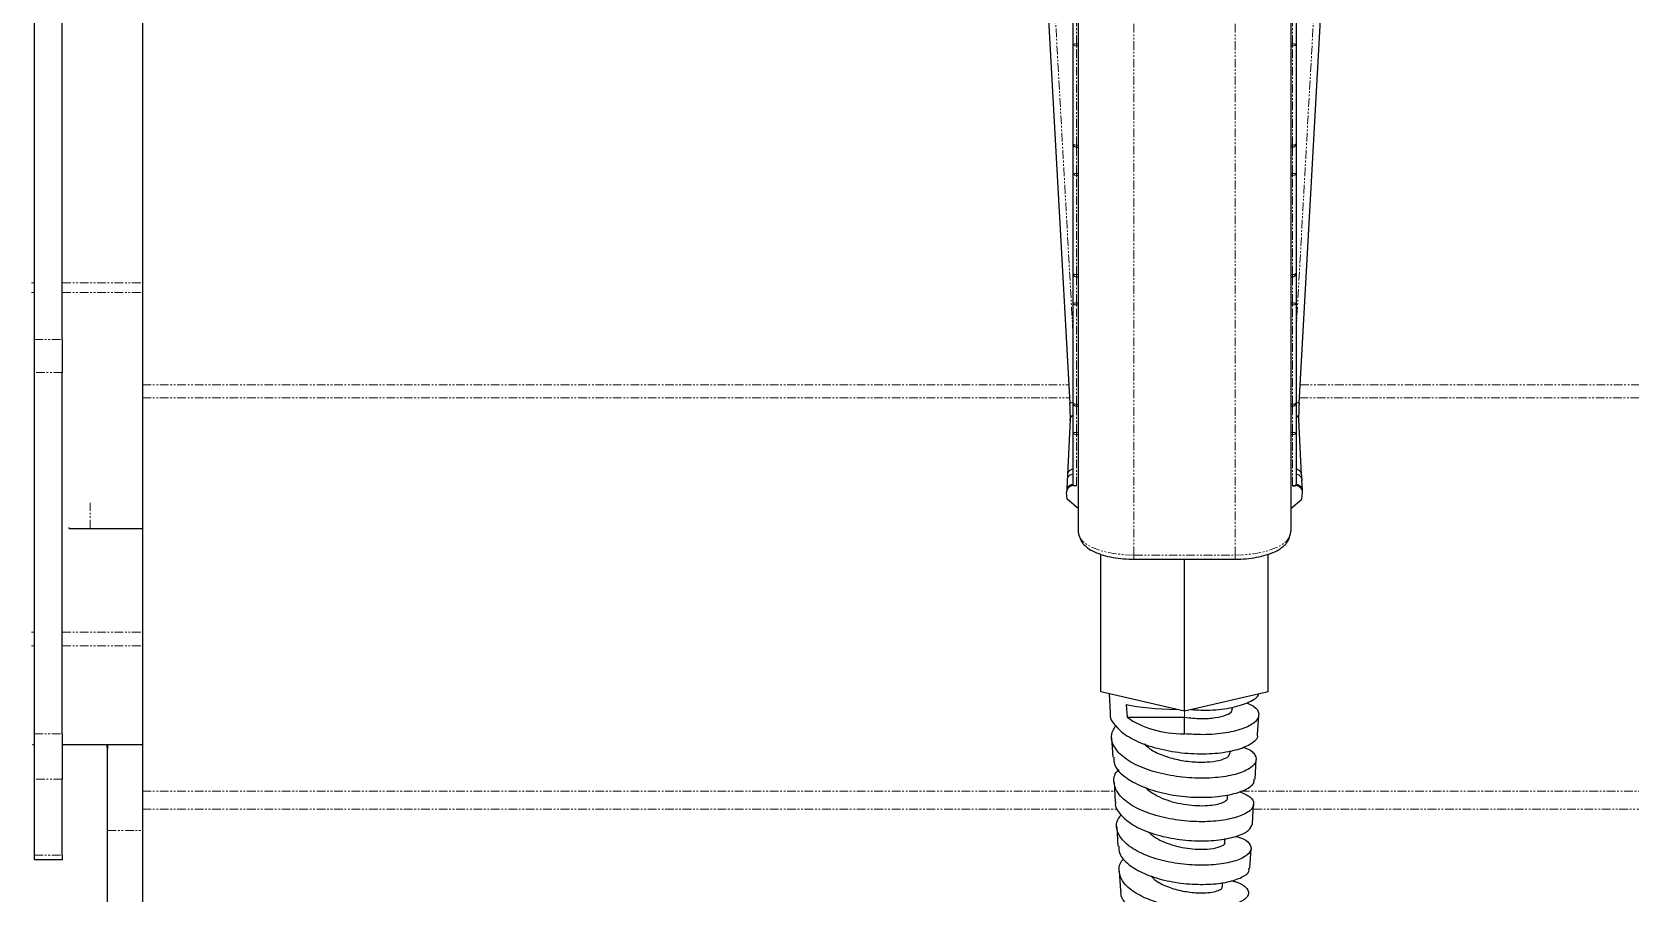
# Model space of a CAD drawing. Header units: millimetres. Extents: x -18594 to 273470, y -238787 to 48452.
# Drawn here: x 162365.6 to 162594.9, y -28931.9 to -28808.3 of the extents above; entities that cross this region are included whole.
import ezdxf

# ---------------------------------------------------------------- set-up
doc = ezdxf.new("R2010")
doc.units = ezdxf.units.MM
doc.linetypes.add('Xref AGV layout$0$PHANTOM', pattern=[2.5, 1.25, -0.25, 0.25, -0.25, 0.25, -0.25])
doc.layers.add('AM_BOR', color=4, linetype='Continuous', lineweight=25)

# ---------------------------------------------------------------- blocks, each defined once
blk = doc.blocks.new('Xref AGV layout$0$A$C6D3E55E3')
at = {"color": 8, "linetype": 'Xref AGV layout$0$PHANTOM', "lineweight": 18}
for p, q in [((3392.36, 952.4), (3392.36, 1448.82)), ((3394.94, 954.2), (3394.94, 1448.82)), ((3334.04, 960.91), (3334.04, 1032.6)), ((3335.93, 960.81), (3335.93, 1033.83)), ((3326.57, 960.32), (3281.51, 962.83)), ((3285.11, 959.82), (3266.23, 959.82)), ((3285.11, 959.57), (3285.11, 959.82)), ((3285.11, 959.82), (3285.38, 959.82)), ((3285.38, 959.82), (3285.38, 959.57)), ((3299.63, 959.82), (3285.38, 959.82)), ((3299.63, 959.57), (3299.63, 959.82)), ((3299.92, 959.82), (3299.63, 959.82)), ((3303.71, 959.82), (3299.92, 959.82)), ((3303.71, 959.57), (3303.71, 959.82)), ((3303.98, 959.82), (3303.71, 959.82)), ((3303.98, 959.82), (3303.98, 959.57)), ((3318.22, 959.82), (3303.98, 959.82)), ((3318.22, 959.57), (3318.22, 959.82)), ((3318.22, 959.82), (3318.52, 959.82)), ((3322.3, 959.82), (3318.52, 959.82)), ((3322.3, 959.57), (3322.3, 959.82)), ((3322.57, 959.82), (3322.3, 959.82)), ((3322.57, 959.82), (3322.57, 959.57)), ((3336.82, 959.82), (3322.57, 959.82)), ((3336.82, 959.57), (3336.82, 959.82)), ((3336.82, 959.82), (3337.11, 959.82)), ((3340.9, 959.82), (3337.11, 959.82)), ((3340.9, 959.57), (3340.9, 959.82)), ((3341.17, 959.82), (3340.9, 959.82)), ((3341.17, 959.82), (3341.17, 959.57)), ((3348.52, 959.82), (3341.17, 959.82)), ((3348.52, 960.24), (3348.43, 960.24)), ((3358.48, 951.57), (3265.13, 951.57)), ((3358.48, 937.07), (3358.48, 951.57)), ((3358.48, 951.57), (3359.07, 951.57)), ((3381.77, 944.32), (3380.91, 944.32)), ((3358.48, 937.07), (3265.13, 937.07)), ((3358.48, 937.07), (3359.07, 937.07)), ((3392.36, 794.82), (3392.36, 934.3)), ((3394.94, 794.82), (3394.94, 934.81)), ((3285.11, 928.82), (3266.23, 928.82)), ((3285.11, 929.07), (3285.11, 928.82)), ((3285.11, 928.82), (3285.38, 928.82)), ((3285.38, 928.82), (3285.38, 929.07)), ((3299.63, 928.82), (3285.38, 928.82)), ((3299.63, 929.07), (3299.63, 928.82)), ((3299.92, 928.82), (3299.63, 928.82)), ((3303.71, 928.82), (3299.92, 928.82)), ((3303.71, 929.07), (3303.71, 928.82)), ((3303.98, 928.82), (3303.71, 928.82)), ((3303.98, 928.82), (3303.98, 929.07)), ((3318.22, 928.82), (3303.98, 928.82)), ((3318.22, 929.07), (3318.22, 928.82)), ((3318.22, 928.82), (3318.52, 928.82)), ((3322.3, 928.82), (3318.52, 928.82)), ((3322.3, 929.07), (3322.3, 928.82)), ((3322.57, 928.82), (3322.3, 928.82)), ((3322.57, 928.82), (3322.57, 929.07)), ((3336.82, 928.82), (3322.57, 928.82)), ((3336.82, 929.07), (3336.82, 928.82)), ((3336.82, 928.82), (3337.11, 928.82)), ((3340.9, 928.82), (3337.11, 928.82)), ((3340.9, 929.07), (3340.9, 928.82)), ((3341.17, 928.82), (3340.9, 928.82)), ((3341.17, 928.82), (3341.17, 929.07)), ((3348.52, 928.82), (3341.17, 928.82)), ((3326.57, 928.32), (3281.51, 925.81)), ((3334.04, 794.82), (3334.04, 927.73)), ((3335.93, 794.82), (3335.93, 927.84)), ((3348.52, 928.4), (3348.43, 928.41)), ((3319.38, 783.32), (3319.38, 794.82)), ((3320.8, 783.32), (3320.8, 794.82)), ((3369.56, 783.32), (3369.56, 794.82)), ((3371.5, 783.32), (3371.5, 794.82)), ((3398.01, 789.82), (3398.01, 794.82)), ((3354.65, 787.32), (3350.96, 787.32)), ((3327.54, 779.32), (3327.54, 783.32)), ((3332.26, 783.32), (3332.26, 779.32)), ((3384.16, 779.32), (3384.16, 783.32)), ((3390.63, 783.32), (3390.63, 779.32)), ((3401.54, 779.32), (3401.54, 783.32)), ((3319.38, 778.91), (3319.38, 779.32)), ((3320.8, 778.91), (3320.8, 779.32)), ((3369.56, 778.91), (3369.56, 779.32)), ((3371.5, 778.91), (3371.5, 779.32))]:
    blk.add_line(p, q, dxfattribs=at)
at = {"color": 7, "linetype": 'Continuous', "lineweight": 25}
for p, q in [((3336.68, 960.77), (3281.65, 963.83)), ((3336.69, 960.76), (3336.68, 960.77)), ((3346.98, 961.12), (3339.04, 960.71)), ((3346.98, 961.12), (3347.09, 961.11)), ((3347.09, 961.11), (3347.81, 961.15)), ((3349.17, 961.23), (3347.7, 961.15)), ((3349.39, 961.24), (3349.29, 961.23)), ((3350.44, 961.16), (3349.5, 961.24)), ((3351.81, 959.57), (3350.44, 961.16)), ((3260.35, 959.57), (3355, 959.57)), ((3266.3, 960.32), (3285.18, 960.32)), ((3285.18, 960.32), (3299.43, 960.32)), ((3299.43, 960.32), (3303.78, 960.32)), ((3299.92, 959.57), (3299.92, 959.82)), ((3303.78, 960.32), (3318.02, 960.32)), ((3318.02, 960.32), (3322.37, 960.32)), ((3318.52, 959.57), (3318.52, 959.82)), ((3322.37, 960.32), (3336.61, 960.32)), ((3336.61, 960.32), (3340.96, 960.32)), ((3337.11, 959.57), (3337.11, 959.82)), ((3340.96, 960.32), (3348.31, 960.32)), ((3348.52, 959.82), (3348.52, 960.24)), ((3378.09, 956.32), (3358.36, 956.32)), ((3378.09, 956.32), (3380.91, 944.32)), ((3384.26, 954.81), (3381.46, 954.97)), ((3390.66, 954.44), (3387.85, 954.6)), ((3397.04, 954.08), (3394.23, 954.24)), ((3403.44, 953.71), (3400.63, 953.87)), ((3359.07, 937.07), (3359.07, 951.57)), ((3380.54, 951.23), (3380.32, 951.23)), ((3386.93, 950.86), (3386.57, 950.86)), ((3393.32, 950.5), (3392.91, 950.5)), ((3399.72, 950.13), (3399.18, 950.13)), ((3406.11, 949.76), (3405.49, 949.76)), ((3380.91, 944.32), (3359.07, 944.32)), ((3380.91, 944.32), (3378.09, 932.32)), ((3384.15, 944.32), (3381.77, 944.32)), ((3381.77, 936.11), (3381.77, 944.32)), ((3379.95, 935.97), (3381.77, 936.11)), ((3378.37, 933.5), (3381.12, 933.65)), ((3384.7, 933.86), (3387.51, 934.02)), ((3391.09, 934.23), (3393.9, 934.39)), ((3397.48, 934.59), (3400.29, 934.76)), ((3403.87, 934.96), (3406.68, 935.12)), ((3378.09, 932.32), (3358.36, 932.32)), ((3260.35, 929.07), (3355, 929.07)), ((3299.92, 928.82), (3299.92, 929.07)), ((3318.52, 928.82), (3318.52, 929.07)), ((3337.11, 928.82), (3337.11, 929.07)), ((3348.52, 928.82), (3348.52, 928.4)), ((3351.81, 929.07), (3350.44, 927.48)), ((3266.3, 928.32), (3285.18, 928.32)), ((3281.65, 924.81), (3336.68, 927.88)), ((3285.18, 928.32), (3299.43, 928.32)), ((3299.43, 928.32), (3303.78, 928.32)), ((3303.78, 928.32), (3318.02, 928.32)), ((3318.02, 928.32), (3322.37, 928.32)), ((3322.37, 928.32), (3336.61, 928.32)), ((3336.61, 928.32), (3340.96, 928.32)), ((3336.69, 927.88), (3336.68, 927.88)), ((3339.04, 927.94), (3346.98, 927.53)), ((3340.96, 928.32), (3348.31, 928.32)), ((3346.98, 927.53), (3347.09, 927.53)), ((3347.09, 927.53), (3347.81, 927.49)), ((3347.7, 927.49), (3349.17, 927.42)), ((3349.17, 927.42), (3349.28, 927.42)), ((3349.29, 927.41), (3349.39, 927.4)), ((3350.44, 927.48), (3349.5, 927.41)), ((3145.58, 794.82), (3334.04, 794.82)), ((3334.04, 794.82), (3335.93, 794.82)), ((3335.93, 794.82), (3392.36, 794.82)), ((3354.65, 787.32), (3354.65, 794.82)), ((3385.69, 783.32), (3385.69, 794.82)), ((3392.36, 794.82), (3394.94, 794.82)), ((3394.94, 794.82), (3410.09, 794.82)), ((3385.69, 789.81), (3385.92, 789.82)), ((3385.92, 789.82), (3386.35, 789.82)), ((3412.26, 789.82), (3386.35, 789.82)), ((3354.65, 784.32), (3354.65, 787.32)), ((3354.65, 784.32), (3354.53, 784.32)), ((3327.54, 783.32), (3173.8, 783.32)), ((3327.54, 783.32), (3332.26, 783.32)), ((3384.16, 783.32), (3332.26, 783.32)), ((3384.16, 783.32), (3390.63, 783.32)), ((3401.54, 783.32), (3390.63, 783.32)), ((3401.54, 783.32), (3402.22, 783.32)), ((3402.22, 783.32), (3402.22, 779.32)), ((3327.54, 779.32), (3173.8, 779.32)), ((3332.26, 779.32), (3327.54, 779.32)), ((3384.16, 779.32), (3332.26, 779.32)), ((3390.63, 779.32), (3384.16, 779.32)), ((3385.69, 779.03), (3385.69, 779.32)), ((3401.54, 779.32), (3390.63, 779.32)), ((3402.22, 779.32), (3401.54, 779.32))]:
    blk.add_line(p, q, dxfattribs=at)
at = {"color": 8, "linetype": 'Xref AGV layout$0$PHANTOM', "lineweight": 18, "flags": 128}
for points in [[(3285.18, 960.32), (3285.22, 960.31), (3285.26, 960.28), (3285.29, 960.24), (3285.32, 960.18), (3285.35, 960.1), (3285.37, 960.01), (3285.38, 959.92), (3285.38, 959.82)], [(3299.43, 960.32), (3299.46, 960.31), (3299.5, 960.28), (3299.54, 960.24), (3299.57, 960.18), (3299.59, 960.1), (3299.61, 960.01), (3299.62, 959.92), (3299.63, 959.82)], [(3303.98, 959.82), (3303.98, 959.92), (3303.96, 960.01), (3303.94, 960.1), (3303.92, 960.18), (3303.89, 960.24), (3303.85, 960.28), (3303.82, 960.31), (3303.78, 960.32)], [(3318.22, 959.82), (3318.22, 959.92), (3318.21, 960.01), (3318.19, 960.1), (3318.16, 960.18), (3318.13, 960.24), (3318.1, 960.28), (3318.06, 960.31), (3318.02, 960.32)], [(3322.57, 959.82), (3322.57, 959.92), (3322.56, 960.01), (3322.54, 960.1), (3322.51, 960.18), (3322.48, 960.24), (3322.45, 960.28), (3322.41, 960.31), (3322.37, 960.32)], [(3336.82, 959.82), (3336.81, 959.92), (3336.8, 960.01), (3336.78, 960.1), (3336.76, 960.18), (3336.73, 960.24), (3336.69, 960.28), (3336.65, 960.31), (3336.61, 960.32)], [(3341.17, 959.82), (3341.16, 959.92), (3341.15, 960.01), (3341.13, 960.1), (3341.11, 960.18), (3341.08, 960.24), (3341.04, 960.28), (3341, 960.31), (3340.96, 960.32)], [(3358.48, 951.57), (3358.44, 952.9), (3358.3, 954.2), (3358.08, 955.42), (3357.78, 956.53), (3357.41, 957.51), (3356.98, 958.32), (3356.5, 958.94), (3355.98, 959.35)], [(3358.48, 937.07), (3358.44, 935.74), (3358.3, 934.45), (3358.08, 933.23), (3357.78, 932.11), (3357.41, 931.14), (3356.98, 930.33), (3356.5, 929.71), (3355.98, 929.29)], [(3285.18, 928.32), (3285.22, 928.33), (3285.26, 928.36), (3285.29, 928.41), (3285.32, 928.47), (3285.35, 928.54), (3285.37, 928.63), (3285.38, 928.72), (3285.38, 928.82)], [(3299.43, 928.32), (3299.46, 928.33), (3299.5, 928.36), (3299.54, 928.41), (3299.57, 928.47), (3299.59, 928.54), (3299.61, 928.63), (3299.62, 928.72), (3299.63, 928.82)], [(3303.98, 928.82), (3303.98, 928.72), (3303.96, 928.63), (3303.94, 928.54), (3303.92, 928.47), (3303.89, 928.41), (3303.85, 928.36), (3303.82, 928.33), (3303.78, 928.32)], [(3318.22, 928.82), (3318.22, 928.72), (3318.21, 928.63), (3318.19, 928.54), (3318.16, 928.47), (3318.13, 928.41), (3318.1, 928.36), (3318.06, 928.33), (3318.02, 928.32)], [(3322.57, 928.82), (3322.57, 928.72), (3322.56, 928.63), (3322.54, 928.54), (3322.51, 928.47), (3322.48, 928.41), (3322.45, 928.36), (3322.41, 928.33), (3322.37, 928.32)], [(3336.82, 928.82), (3336.81, 928.72), (3336.8, 928.63), (3336.78, 928.54), (3336.76, 928.47), (3336.73, 928.41), (3336.69, 928.36), (3336.65, 928.33), (3336.61, 928.32)], [(3341.17, 928.82), (3341.16, 928.72), (3341.15, 928.63), (3341.13, 928.54), (3341.11, 928.47), (3341.08, 928.41), (3341.04, 928.36), (3341, 928.33), (3340.96, 928.32)]]:
    blk.add_lwpolyline(points, dxfattribs=at)
at = {"color": 7, "linetype": 'Continuous', "lineweight": 25, "flags": 128}
blk.add_lwpolyline([(3386.35, 789.82), (3385.97, 789.78), (3385.69, 789.71)], dxfattribs=at)
at = {"color": 8, "linetype": 'Xref AGV layout$0$PHANTOM', "lineweight": 18}
for centre, radius, start, end in [((3337.72, 960.29), 1.14, 155.6405, 178.5961), ((3339.1, 959.82), 0.884, 93.6378, 145.6393), ((3347.05, 960.19), 0.923, 94.3598, 172.0596), ((3347.78, 960.22), 0.932, 94.7487, 174.0068), ((3349.26, 960.29), 0.941, 94.7097, 178.1433), ((3349.38, 960.29), 0.951, 95.3044, 183.1134), ((3286.1, 959.95), 0.997, 157.7889, 187.0818), ((3304.7, 959.94), 1, 157.8098, 187.034), ((3323.29, 959.94), 0.997, 157.7765, 187.0673), ((3341.89, 959.95), 0.997, 157.7889, 187.0818), ((3286.1, 928.7), 0.997, 172.9193, 202.21), ((3304.7, 928.7), 1, 172.9671, 202.1891), ((3323.29, 928.7), 0.998, 172.9338, 202.2224), ((3341.89, 928.7), 0.997, 172.9193, 202.21), ((3337.73, 928.35), 1.14, 181.4093, 204.3549), ((3339.1, 928.82), 0.884, 214.357, 266.3677), ((3347.05, 928.45), 0.923, 187.9441, 265.6365), ((3347.78, 928.42), 0.932, 185.9932, 265.2513), ((3349.26, 928.35), 0.941, 181.8635, 265.0123), ((3349.38, 928.36), 0.951, 176.8854, 264.6977)]:
    blk.add_arc(centre, radius, start, end, dxfattribs=at)
at = {"color": 7, "linetype": 'Continuous', "lineweight": 25}
for centre, radius, start, end in [((3299.43, 959.82), 0.5, 0, 90), ((3318.02, 959.82), 0.5, 0, 90), ((3336.61, 959.82), 0.5, 0, 90), ((3348.29, 960.18), 0.147, 23.8776, 82.0202), ((3347.66, 959.85), 0.854, 357.8198, 26.5078), ((3299.43, 928.82), 0.5, 270, 0), ((3318.02, 928.82), 0.5, 270, 0), ((3336.61, 928.82), 0.5, 270, 0), ((3347.66, 928.79), 0.854, 333.494, 2.1784), ((3348.29, 928.47), 0.147, 277.986, 336.1162)]:
    blk.add_arc(centre, radius, start, end, dxfattribs=at)
for centre, major_axis, ratio, start_param, end_param in [((3336.41, 960.93), (3, -0.18), 0.049697, 4.807451, 5.866945), ((3349.43, 960.24), (0, 1), 0.913195, 6.207959, 7.853982), ((3361.93, 951.57), (-7.5, 7.81), 0.232133, 5.830133, 6.063746), ((3378.72, 944.32), (0, 10.8), 0.178736, 3.829248, 4.605944), ((3377.23, 944.32), (0, 10.88), 0.635474, 3.857432, 4.712389), ((3361.93, 937.07), (7.5, 7.81), 0.232133, 3.361032, 3.594645), ((3336.41, 927.71), (3, 0.18), 0.049697, 0.41624, 1.475735), ((3349.43, 928.4), (0, 1), 0.913195, 1.570796, 3.216819)]:
    blk.add_ellipse(centre, major_axis=major_axis, ratio=ratio, start_param=start_param, end_param=end_param, dxfattribs=at)
for points, knots in [([(3349.29, 961.23), (3349.26, 961.23), (3349.23, 961.23), (3349.18, 961.23), (3349.18, 961.23)], [0, 0, 0, 0, 0.890362, 1, 1, 1, 1]), ([(3355.98, 959.35), (3356.19, 959.27), (3356.47, 959.15), (3356.85, 958.89), (3357, 958.77), (3357.06, 958.7), (3357.09, 958.68)], [0, 0, 0, 0, 0.6275289, 0.82858, 0.9316042, 1, 1, 1, 1]), ([(3359.07, 951.57), (3359.07, 951.85), (3359.06, 952.64), (3358.94, 953.94), (3358.67, 955.4), (3358.27, 956.72), (3357.76, 957.85), (3357.3, 958.4), (3357.08, 958.67)], [0, 0, 0, 0, 0.094319, 0.273847, 0.45436, 0.636715, 0.822472, 1, 1, 1, 1]), ([(3380.67, 945.33), (3380.72, 946.22), (3380.81, 948.34), (3380.4, 951.32), (3379.6, 953.69), (3378.86, 954.92), (3378.44, 954.95), (3378.41, 954.96)], [0, 0, 0, 0, 0.190372, 0.453197, 0.715554, 0.977444, 1, 1, 1, 1]), ([(3379.68, 953.2), (3379.85, 953.57), (3380.3, 954.63), (3381.28, 955.14), (3382.4, 954.69), (3383.39, 953.01), (3384.07, 950.36), (3384.34, 947.29), (3384.2, 945.21), (3384.15, 944.32)], [0, 0, 0, 0, 0.088665, 0.246987, 0.405596, 0.564493, 0.723678, 0.883152, 1, 1, 1, 1]), ([(3381.12, 933.69), (3381.15, 933.68), (3381.79, 933.52), (3383.04, 934.34), (3384.65, 936.18), (3385.92, 939.08), (3386.75, 942.52), (3387.08, 946.18), (3386.93, 949.59), (3386.33, 952.43), (3385.42, 954.19), (3384.66, 954.97), (3384.28, 954.79), (3384.26, 954.78)], [0, 0, 0, 0, 0.006736, 0.117369, 0.227803, 0.338037, 0.448069, 0.557899, 0.667529, 0.776959, 0.886186, 0.995212, 1, 1, 1, 1]), ([(3386.05, 952.71), (3386.11, 952.88), (3386.4, 953.83), (3387.2, 954.57), (3388.27, 954.7), (3389.3, 953.56), (3390.1, 951.39), (3390.54, 948.4), (3390.53, 944.94), (3390.03, 941.39), (3389.06, 938.17), (3387.69, 935.62), (3386.03, 934.1), (3384.39, 933.63), (3383.4, 934.2), (3382.99, 934.44)], [0, 0, 0, 0, 0.019162, 0.102055, 0.185105, 0.26831, 0.351672, 0.435192, 0.518866, 0.602697, 0.686684, 0.770829, 0.85513, 0.939585, 1, 1, 1, 1]), ([(3387.5, 934.17), (3387.84, 934.17), (3388.78, 934.17), (3390.21, 935.48), (3391.63, 937.81), (3392.66, 940.93), (3393.23, 944.41), (3393.31, 947.87), (3392.94, 950.92), (3392.2, 953.15), (3391.37, 954.35), (3390.84, 954.31), (3390.65, 954.3)], [0, 0, 0, 0, 0.06395, 0.174541, 0.284921, 0.395095, 0.505061, 0.61482, 0.724368, 0.833711, 0.942843, 1, 1, 1, 1]), ([(3392.42, 952.2), (3392.66, 952.76), (3393.17, 953.92), (3394.18, 954.42), (3395.2, 953.86), (3396.07, 952.2), (3396.65, 949.64), (3396.83, 946.46), (3396.56, 943.02), (3395.81, 939.72), (3394.64, 936.94), (3393.13, 934.96), (3391.43, 934.13), (3390.08, 934.14), (3389.41, 934.75), (3389.27, 934.88)], [0, 0, 0, 0, 0.073328, 0.154797, 0.236427, 0.318215, 0.400162, 0.482269, 0.564534, 0.646958, 0.729541, 0.812283, 0.895183, 0.978245, 1, 1, 1, 1]), ([(3393.9, 934.44), (3393.96, 934.43), (3394.58, 934.28), (3395.78, 935.08), (3397.29, 936.84), (3398.49, 939.57), (3399.26, 942.8), (3399.58, 946.2), (3399.43, 949.37), (3398.88, 951.93), (3398.04, 953.69), (3397.38, 953.95), (3397.04, 954.07)], [0, 0, 0, 0, 0.011226, 0.122014, 0.232588, 0.342946, 0.453088, 0.563015, 0.672725, 0.782222, 0.891502, 1, 1, 1, 1]), ([(3398.86, 951.66), (3398.98, 952.04), (3399.31, 953.13), (3400.12, 953.91), (3401.1, 953.9), (3402.02, 952.76), (3402.71, 950.66), (3403.06, 947.83), (3402.98, 944.59), (3402.46, 941.3), (3401.49, 938.35), (3400.16, 936.05), (3398.58, 934.73), (3397.04, 934.39), (3396.13, 934.97), (3395.76, 935.2)], [0, 0, 0, 0, 0.043437, 0.124454, 0.205635, 0.28698, 0.368487, 0.450161, 0.531997, 0.613998, 0.696164, 0.778493, 0.860985, 0.943641, 1, 1, 1, 1]), ([(3400.28, 934.88), (3400.64, 934.9), (3401.55, 934.93), (3402.93, 936.22), (3404.25, 938.44), (3405.21, 941.37), (3405.73, 944.62), (3405.8, 947.82), (3405.46, 950.62), (3404.78, 952.62), (3404.04, 953.66), (3403.58, 953.6), (3403.43, 953.57)], [0, 0, 0, 0, 0.0706432, 0.1813934, 0.2919206, 0.4022216, 0.5123005, 0.6221549, 0.7317859, 0.8411926, 0.9503777, 1, 1, 1, 1]), ([(3405.23, 951.02), (3405.27, 951.22), (3405.47, 952.2), (3406.12, 953.18), (3407.03, 953.69), (3407.95, 953.07), (3408.72, 951.47), (3409.21, 949.03), (3409.32, 946.06), (3409, 942.87), (3408.25, 939.83), (3407.11, 937.3), (3405.66, 935.53), (3404.06, 934.85), (3402.79, 934.92), (3402.17, 935.52), (3402.05, 935.64)], [0, 0, 0, 0, 0.020708, 0.09974, 0.178941, 0.258305, 0.337837, 0.417534, 0.497398, 0.577428, 0.657624, 0.737987, 0.818518, 0.899213, 0.980075, 1, 1, 1, 1]), ([(3406.68, 935.2), (3406.78, 935.18), (3407.41, 935.06), (3408.57, 935.86), (3409.98, 937.58), (3411.08, 940.16), (3411.79, 943.18), (3412.07, 946.32), (3411.93, 949.23), (3411.42, 951.53), (3410.67, 953.05), (3410.09, 953.22), (3409.82, 953.3)], [0, 0, 0, 0, 0.020073, 0.131036, 0.241768, 0.352267, 0.462535, 0.572569, 0.682371, 0.791941, 0.901275, 1, 1, 1, 1]), ([(3381.77, 944.32), (3381.85, 945.12), (3382.02, 946.72), (3381.85, 948.83), (3381.45, 950.37), (3380.97, 951.19), (3380.65, 951.14), (3380.54, 951.13)], [0, 0, 0, 0, 0.221272, 0.441923, 0.661958, 0.881381, 1, 1, 1, 1]), ([(3385.57, 938.56), (3385.87, 938.87), (3386.55, 939.6), (3387.36, 941.43), (3387.96, 943.65), (3388.23, 945.96), (3388.19, 948.06), (3387.89, 949.7), (3387.43, 950.71), (3387.09, 950.78), (3386.93, 950.81)], [0, 0, 0, 0, 0.104011, 0.236418, 0.368438, 0.500071, 0.631315, 0.762176, 0.892641, 1, 1, 1, 1]), ([(3391.84, 938.77), (3391.86, 938.79), (3392.18, 939.01), (3392.71, 939.78), (3393.38, 941.04), (3393.91, 942.55), (3394.26, 944.17), (3394.45, 945.78), (3394.47, 947.3), (3394.35, 948.6), (3394.1, 949.63), (3393.77, 950.27), (3393.49, 950.54), (3393.34, 950.48), (3393.32, 950.47)], [0, 0, 0, 0, 0.007198, 0.106015, 0.204609, 0.30297, 0.401104, 0.499008, 0.596685, 0.694139, 0.791358, 0.888348, 0.985123, 1, 1, 1, 1]), ([(3398.19, 939.15), (3398.37, 939.32), (3398.81, 939.73), (3399.41, 940.75), (3399.98, 942.1), (3400.39, 943.59), (3400.64, 945.12), (3400.75, 946.83), (3400.63, 948.56), (3400.25, 949.75), (3399.89, 950.27), (3399.72, 950.12), (3399.72, 950.12)], [0, 0, 0, 0, 0.064345, 0.163681, 0.262782, 0.361634, 0.460246, 0.558614, 0.705224, 0.851286, 0.996806, 1, 1, 1, 1]), ([(3404.51, 939.53), (3404.71, 939.7), (3405.3, 940.18), (3406.06, 941.72), (3406.71, 943.79), (3406.97, 945.79), (3406.99, 947.4), (3406.84, 948.59), (3406.57, 949.39), (3406.31, 949.78), (3406.15, 949.72), (3406.11, 949.71)], [0, 0, 0, 0, 0.075085, 0.223861, 0.372058, 0.519679, 0.630304, 0.740601, 0.850574, 0.960217, 1, 1, 1, 1]), ([(3357.07, 929.99), (3357.21, 930.13), (3357.57, 930.51), (3358.04, 931.4), (3358.51, 932.62), (3358.83, 934.04), (3359.04, 935.54), (3359.06, 936.57), (3359.07, 937.07)], [0, 0, 0, 0, 0.098339, 0.27694, 0.463161, 0.646786, 0.82801, 1, 1, 1, 1]), ([(3355.98, 929.29), (3356.19, 929.38), (3356.47, 929.5), (3356.85, 929.75), (3357, 929.88), (3357.07, 929.94), (3357.09, 929.97)], [0, 0, 0, 0, 0.624774, 0.824942, 0.927514, 1, 1, 1, 1])]:
    blk.add_open_spline(points, degree=3, knots=knots, dxfattribs=at)
blk = doc.blocks.new('Xref AGV layout')
at = {"rotation": 270}
blk.add_blockref('Xref AGV layout$0$A$C6D3E55E3', (161586.63, -25524.87), dxfattribs=at)

msp = doc.modelspace()

# ---------------------------------------------------------------- block references
at = {"layer": 'AM_BOR'}
msp.add_blockref('Xref AGV layout', (0, 0), dxfattribs=at)

doc.saveas('drawing.dxf')
